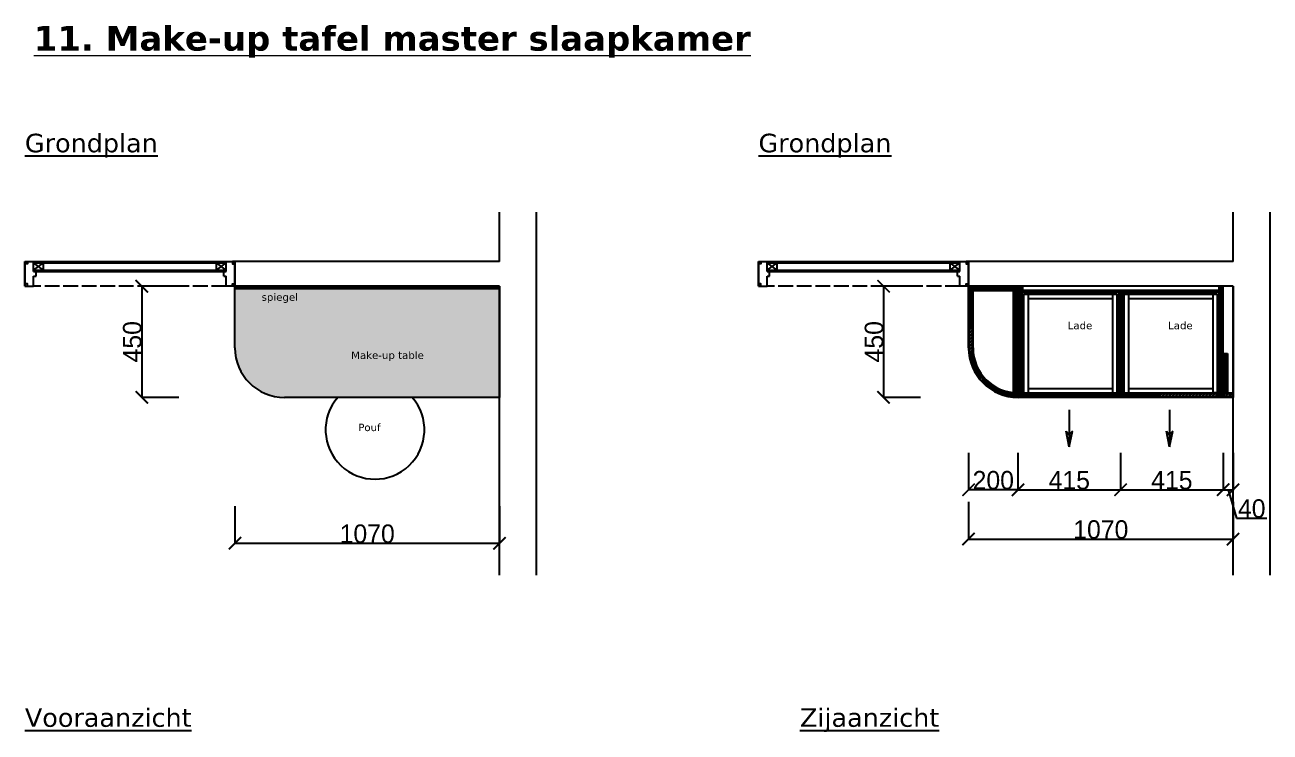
# Model space of a CAD drawing. Header units: millimetres. Extents: x -153917 to -31303, y -39726 to 31262.
# Drawn here: x -93567 to -88529, y -17950 to -15087 of the extents above; entities that cross this region are included whole.
import ezdxf

# ---------------------------------------------------------------- set-up
doc = ezdxf.new("R2010")
doc.units = ezdxf.units.MM
doc.header["$LTSCALE"] = 5
doc.linetypes.add('ACAD_ISO02W100', pattern=[15, 12, -3])
for name, color, linetype in [('Bemating', 1, 'Continuous'), ('Deuren', 8, 'Continuous'), ('invulling muren', 252, 'Continuous'), ('Meubel', 8, 'Continuous'), ('muren', 7, 'Continuous'), ('spiegel', 141, 'Continuous'), ('Tekst', 7, 'Continuous')]:
    doc.layers.add(name, color=color, linetype=linetype)
doc.layers.add('Nummering schrijnwerkerij', color=80, linetype='Continuous', lineweight=0)
doc.layers.add('parket', color=7, linetype='Continuous', true_color=0xe6d6b7)
doc.styles.add('Geneva', font='')
doc.styles.get('Geneva').set_extended_font_data('Geneva')
doc.dimstyles.new('ISO-25', dxfattribs={"dimtxt": 100, "dimasz": 25, "dimexe": 1.25, "dimexo": 0.625, "dimtad": 1, "dimtxsty": 'Standard', "dimblk": 'ARCHTICK', "dimcen": 2.5, "dimse1": 1, "dimse2": 1, "dimadec": 0, "dimazin": 0, "dimtfac": 1, "dimtmove": 0, "dimatfit": 3, "dimfxl": 1, "dimarcsym": 0})

# ---------------------------------------------------------------- blocks, each defined once
blk = doc.blocks.new('_ArchTick')
at = {"color": 0, "linetype": 'ByBlock', "const_width": 0.15}
blk.add_lwpolyline([(-0.5, -0.5), (0.5, 0.5)], dxfattribs=at)
blk = doc.blocks.new('*D1055')
at = {"layer": 'Bemating', "color": 0, "lineweight": -2, "transparency": 16777216}
for p, q in [((-92944.2, -16145), (-93095.5, -16145)), ((-93094.2, -16145), (-93094.2, -16595)), ((-92944.2, -16595), (-93095.5, -16595))]:
    blk.add_line(p, q, dxfattribs=at)
at = {"layer": 'Defpoints', "color": 0, "transparency": 16777216}
for p in [(-92717.2, -16145), (-93094.2, -16595), (-92517.2, -16595)]:
    blk.add_point(p, dxfattribs=at)
at = {"layer": 'Bemating', "color": 0, "lineweight": -2, "transparency": 16777216, "xscale": 50, "yscale": 50, "zscale": 50}
for p, rotation in [((-93094.2, -16145), 90), ((-93094.2, -16595), 270)]:
    blk.add_blockref('_ArchTick', p, dxfattribs=dict(at, rotation=rotation))
at = {"layer": 'Bemating', "color": 0, "transparency": 16777216, "insert": (-93132.4, -16370), "char_height": 75, "attachment_point": 5, "rotation": 90, "style": 'Geneva'}
blk.add_mtext('450', dxfattribs=at)
blk = doc.blocks.new('*D1056')
at = {"layer": 'Bemating', "color": 0, "lineweight": -2, "transparency": 16777216}
for p, q in [((-92717.2, -17035.7), (-92717.2, -17187)), ((-91647.2, -17035.7), (-91647.2, -17187)), ((-92717.2, -17185.7), (-91647.2, -17185.7))]:
    blk.add_line(p, q, dxfattribs=at)
at = {"layer": 'Defpoints', "color": 0, "transparency": 16777216}
for p in [(-92717.2, -16155), (-91647.2, -16155), (-91647.2, -17185.7)]:
    blk.add_point(p, dxfattribs=at)
at = {"layer": 'Bemating', "color": 0, "lineweight": -2, "transparency": 16777216, "xscale": 50, "yscale": 50, "zscale": 50, "rotation": 180}
blk.add_blockref('_ArchTick', (-92717.2, -17185.7), dxfattribs=at)
at = {"layer": 'Bemating', "color": 0, "lineweight": -2, "transparency": 16777216, "xscale": 50, "yscale": 50, "zscale": 50}
blk.add_blockref('_ArchTick', (-91647.2, -17185.7), dxfattribs=at)
at = {"layer": 'Bemating', "color": 0, "transparency": 16777216, "insert": (-92182.2, -17147.6), "char_height": 75, "attachment_point": 5, "style": 'Geneva'}
blk.add_mtext('1070', dxfattribs=at)
blk = doc.blocks.new('*D1057')
at = {"layer": 'Bemating', "color": 0, "lineweight": -2, "transparency": 16777216}
for p, q in [((-89549, -16819.1), (-89549, -16970.3)), ((-89134, -16819.1), (-89134, -16970.3)), ((-89549, -16969.1), (-89134, -16969.1))]:
    blk.add_line(p, q, dxfattribs=at)
at = {"layer": 'Defpoints', "color": 0, "transparency": 16777216}
for p in [(-89549, -16595), (-89134, -16595), (-89134, -16969.1)]:
    blk.add_point(p, dxfattribs=at)
at = {"layer": 'Bemating', "color": 0, "lineweight": -2, "transparency": 16777216, "xscale": 50, "yscale": 50, "zscale": 50, "rotation": 180}
blk.add_blockref('_ArchTick', (-89549, -16969.1), dxfattribs=at)
at = {"layer": 'Bemating', "color": 0, "lineweight": -2, "transparency": 16777216, "xscale": 50, "yscale": 50, "zscale": 50}
blk.add_blockref('_ArchTick', (-89134, -16969.1), dxfattribs=at)
at = {"layer": 'Bemating', "color": 0, "transparency": 16777216, "insert": (-89341.5, -16931), "char_height": 75, "attachment_point": 5, "style": 'Geneva'}
blk.add_mtext('415', dxfattribs=at)
blk = doc.blocks.new('*D1058')
at = {"layer": 'Bemating', "color": 0, "lineweight": -2, "transparency": 16777216}
for p, q in [((-89134, -16819.1), (-89134, -16970.3)), ((-88719, -16819.1), (-88719, -16970.3)), ((-89134, -16969.1), (-88719, -16969.1))]:
    blk.add_line(p, q, dxfattribs=at)
at = {"layer": 'Defpoints', "color": 0, "transparency": 16777216}
for p in [(-89134, -16595), (-88719, -16595), (-88719, -16969.1)]:
    blk.add_point(p, dxfattribs=at)
at = {"layer": 'Bemating', "color": 0, "lineweight": -2, "transparency": 16777216, "xscale": 50, "yscale": 50, "zscale": 50, "rotation": 180}
blk.add_blockref('_ArchTick', (-89134, -16969.1), dxfattribs=at)
at = {"layer": 'Bemating', "color": 0, "lineweight": -2, "transparency": 16777216, "xscale": 50, "yscale": 50, "zscale": 50}
blk.add_blockref('_ArchTick', (-88719, -16969.1), dxfattribs=at)
at = {"layer": 'Bemating', "color": 0, "transparency": 16777216, "insert": (-88926.5, -16931), "char_height": 75, "attachment_point": 5, "style": 'Geneva'}
blk.add_mtext('415', dxfattribs=at)
blk = doc.blocks.new('*D1059')
at = {"layer": 'Bemating', "color": 0, "lineweight": -2, "transparency": 16777216}
for p, q in [((-88719, -16819.1), (-88719, -16970.3)), ((-88679, -16819.1), (-88679, -16970.3)), ((-88719, -16969.1), (-88679, -16969.1)), ((-88699, -16969.1), (-88664.6, -17083.8)), ((-88664.6, -17083.8), (-88541.9, -17083.8))]:
    blk.add_line(p, q, dxfattribs=at)
at = {"layer": 'Defpoints', "color": 0, "transparency": 16777216}
for p in [(-88719, -16595), (-88679, -16595), (-88679, -16969.1)]:
    blk.add_point(p, dxfattribs=at)
at = {"layer": 'Bemating', "color": 0, "lineweight": -2, "transparency": 16777216, "xscale": 50, "yscale": 50, "zscale": 50, "rotation": 180}
blk.add_blockref('_ArchTick', (-88719, -16969.1), dxfattribs=at)
at = {"layer": 'Bemating', "color": 0, "lineweight": -2, "transparency": 16777216, "xscale": 50, "yscale": 50, "zscale": 50}
blk.add_blockref('_ArchTick', (-88679, -16969.1), dxfattribs=at)
at = {"layer": 'Bemating', "color": 0, "transparency": 16777216, "insert": (-88603.2, -17045.6), "char_height": 75, "attachment_point": 5, "style": 'Geneva'}
blk.add_mtext('40', dxfattribs=at)
blk = doc.blocks.new('*D1060')
at = {"layer": 'Bemating', "color": 0, "lineweight": -2, "transparency": 16777216}
for p, q in [((-89749, -16819.1), (-89749, -16970.3)), ((-89549, -16819.1), (-89549, -16970.3)), ((-89549, -16969.1), (-89749, -16969.1))]:
    blk.add_line(p, q, dxfattribs=at)
at = {"layer": 'Defpoints', "color": 0, "transparency": 16777216}
for p in [(-89749, -16395), (-89549, -16595), (-89749, -16969.1)]:
    blk.add_point(p, dxfattribs=at)
at = {"layer": 'Bemating', "color": 0, "lineweight": -2, "transparency": 16777216, "xscale": 50, "yscale": 50, "zscale": 50, "rotation": 180}
blk.add_blockref('_ArchTick', (-89749, -16969.1), dxfattribs=at)
at = {"layer": 'Bemating', "color": 0, "lineweight": -2, "transparency": 16777216, "xscale": 50, "yscale": 50, "zscale": 50}
blk.add_blockref('_ArchTick', (-89549, -16969.1), dxfattribs=at)
at = {"layer": 'Bemating', "color": 0, "transparency": 16777216, "insert": (-89649, -16931), "char_height": 75, "attachment_point": 5, "style": 'Geneva'}
blk.add_mtext('200', dxfattribs=at)
blk = doc.blocks.new('*D1061')
at = {"layer": 'Bemating', "color": 0, "lineweight": -2, "transparency": 16777216}
for p, q in [((-89943.1, -16145), (-90094.3, -16145)), ((-90093.1, -16145), (-90093.1, -16595)), ((-89943.1, -16595), (-90094.3, -16595))]:
    blk.add_line(p, q, dxfattribs=at)
at = {"layer": 'Defpoints', "color": 0, "transparency": 16777216}
for p in [(-89749, -16145), (-90093.1, -16595), (-89549, -16595)]:
    blk.add_point(p, dxfattribs=at)
at = {"layer": 'Bemating', "color": 0, "lineweight": -2, "transparency": 16777216, "xscale": 50, "yscale": 50, "zscale": 50}
for p, rotation in [((-90093.1, -16145), 90), ((-90093.1, -16595), 270)]:
    blk.add_blockref('_ArchTick', p, dxfattribs=dict(at, rotation=rotation))
at = {"layer": 'Bemating', "color": 0, "transparency": 16777216, "insert": (-90131.2, -16370), "char_height": 75, "attachment_point": 5, "rotation": 90, "style": 'Geneva'}
blk.add_mtext('450', dxfattribs=at)
blk = doc.blocks.new('*D1062')
at = {"layer": 'Bemating', "color": 0, "lineweight": -2, "transparency": 16777216}
for p, q in [((-89749, -17018.6), (-89749, -17169.9)), ((-88679, -17018.6), (-88679, -17169.9)), ((-89749, -17168.6), (-88679, -17168.6))]:
    blk.add_line(p, q, dxfattribs=at)
at = {"layer": 'Defpoints', "color": 0, "transparency": 16777216}
for p in [(-88679, -16145), (-89749, -16395), (-88679, -17168.6)]:
    blk.add_point(p, dxfattribs=at)
at = {"layer": 'Bemating', "color": 0, "lineweight": -2, "transparency": 16777216, "xscale": 50, "yscale": 50, "zscale": 50, "rotation": 180}
blk.add_blockref('_ArchTick', (-89749, -17168.6), dxfattribs=at)
at = {"layer": 'Bemating', "color": 0, "lineweight": -2, "transparency": 16777216, "xscale": 50, "yscale": 50, "zscale": 50}
blk.add_blockref('_ArchTick', (-88679, -17168.6), dxfattribs=at)
at = {"layer": 'Bemating', "color": 0, "transparency": 16777216, "insert": (-89214, -17130.5), "char_height": 75, "attachment_point": 5, "style": 'Geneva'}
blk.add_mtext('1070', dxfattribs=at)

msp = doc.modelspace()

# ---------------------------------------------------------------- hatches: boundary and pattern name
at = {"layer": 'invulling muren', "transparency": 33554687}
h = msp.add_hatch(dxfattribs=at)
h.set_pattern_fill('ANSI32', color=256)
h.paths.add_polyline_path([(-89730.975, -16144.953), (-89748.975, -16144.953), (-89748.975, -16154.953), (-89748.975, -16394.953, 0.41421356), (-89548.975, -16594.953), (-89548.975, -16576.953, -0.41421356), (-89730.975, -16394.953)])
h.paths.add_polyline_path([(-89566.975, -16144.953), (-89730.975, -16144.953), (-89730.975, -16162.953), (-89566.975, -16162.953)], flags=17)
h.paths.add_polyline_path([(-89548.975, -16144.953), (-89566.975, -16144.953), (-89566.975, -16162.953), (-89566.975, -16576.06, 0.02477083), (-89548.975, -16576.953)], flags=17)
h.paths.add_polyline_path([(-89530.975, -16144.953), (-89548.975, -16144.953), (-89548.975, -16576.953), (-89530.975, -16576.953)])
h.paths.add_polyline_path([(-89133.975, -16576.953), (-89548.975, -16576.953), (-89548.975, -16594.953), (-89133.975, -16594.953)])
h.paths.add_polyline_path([(-88718.975, -16576.953), (-89133.975, -16576.953), (-89133.975, -16594.953), (-88718.975, -16594.953)])
h.paths.add_polyline_path([(-88718.975, -16144.953), (-88736.975, -16144.953), (-88736.975, -16576.953), (-88718.975, -16576.953)])
h.paths.add_polyline_path([(-88700.975, -16416.953), (-88718.975, -16416.953), (-88718.975, -16576.953), (-88700.975, -16576.953)])
h.paths.add_polyline_path([(-88678.975, -16576.953), (-88718.975, -16576.953), (-88718.975, -16594.953), (-88678.975, -16594.953)])
h.paths.add_polyline_path([(-89124.975, -16168.953), (-89142.975, -16168.953), (-89142.975, -16576.953), (-89133.975, -16576.953), (-89124.975, -16576.953)])
h.paths.add_polyline_path([(-88736.975, -16160.953), (-89530.975, -16160.953), (-89530.975, -16168.953), (-88736.975, -16168.953)])
at = {"layer": 'parket', "transparency": 33554687}
h = msp.add_hatch(color=256, dxfattribs=at)
h.dxf.hatch_style = 1
h.paths.add_polyline_path([(-91647.227, -16154.953), (-92717.227, -16154.953), (-92717.227, -16394.953, 0.41421356), (-92517.227, -16594.953), (-91647.227, -16594.953)])

# ---------------------------------------------------------------- linework, layer by layer
at = {"layer": 'Deuren'}
for p, q in [((-93567.227, -16144.953), (-93567.227, -16044.953)), ((-93567.227, -16044.953), (-93532.227, -16044.953)), ((-93532.227, -16044.953), (-92752.227, -16044.953)), ((-93532.227, -16084.953), (-93532.227, -16044.953)), ((-93532.227, -16049.953), (-92752.227, -16049.953)), ((-93532.227, -16079.953), (-93492.227, -16049.953)), ((-93492.227, -16079.953), (-93532.227, -16049.953)), ((-93492.227, -16079.953), (-93492.227, -16049.953)), ((-92792.227, -16079.953), (-92792.227, -16049.953)), ((-92792.227, -16079.953), (-92752.227, -16049.953)), ((-92752.227, -16079.953), (-92792.227, -16049.953)), ((-92752.227, -16044.953), (-92717.227, -16044.953)), ((-92752.227, -16084.953), (-92752.227, -16044.953)), ((-92717.227, -16144.953), (-92717.227, -16044.953)), ((-90598.975, -16144.953), (-90598.975, -16044.953)), ((-90598.975, -16044.953), (-90563.975, -16044.953)), ((-90563.975, -16044.953), (-89783.975, -16044.953)), ((-90563.975, -16084.953), (-90563.975, -16044.953)), ((-90563.975, -16049.953), (-89783.975, -16049.953)), ((-90563.975, -16079.953), (-90523.975, -16049.953)), ((-90523.975, -16079.953), (-90563.975, -16049.953)), ((-90523.975, -16079.953), (-90523.975, -16049.953)), ((-89823.975, -16079.953), (-89823.975, -16049.953)), ((-89823.975, -16079.953), (-89783.975, -16049.953)), ((-89783.975, -16079.953), (-89823.975, -16049.953)), ((-89783.975, -16044.953), (-89748.975, -16044.953)), ((-89783.975, -16084.953), (-89783.975, -16044.953)), ((-89748.975, -16144.953), (-89748.975, -16044.953)), ((-93532.227, -16079.953), (-92752.227, -16079.953)), ((-93532.227, -16084.953), (-92752.227, -16084.953)), ((-93532.227, -16144.953), (-93532.227, -16104.953)), ((-93532.227, -16104.953), (-93522.227, -16104.953)), ((-93522.227, -16104.953), (-93522.227, -16084.953)), ((-92762.227, -16104.953), (-92762.227, -16084.953)), ((-92762.227, -16104.953), (-92752.227, -16104.953)), ((-92752.227, -16144.953), (-92752.227, -16104.953)), ((-90563.975, -16079.953), (-89783.975, -16079.953)), ((-90563.975, -16084.953), (-89783.975, -16084.953)), ((-90563.975, -16144.953), (-90563.975, -16104.953)), ((-90563.975, -16104.953), (-90553.975, -16104.953)), ((-90553.975, -16104.953), (-90553.975, -16084.953)), ((-89793.975, -16104.953), (-89793.975, -16084.953)), ((-89793.975, -16104.953), (-89783.975, -16104.953)), ((-89783.975, -16144.953), (-89783.975, -16104.953)), ((-93567.227, -16144.953), (-93532.227, -16144.953)), ((-92717.227, -16144.953), (-92752.227, -16144.953)), ((-90598.975, -16144.953), (-90563.975, -16144.953)), ((-89748.975, -16144.953), (-89783.975, -16144.953))]:
    msp.add_line(p, q, dxfattribs=at)
at = {"layer": 'Deuren', "linetype": 'ACAD_ISO02W100'}
for p, q in [((-92752.227, -16144.953), (-93532.227, -16144.953)), ((-89783.975, -16144.953), (-90563.975, -16144.953))]:
    msp.add_line(p, q, dxfattribs=at)
at = {"layer": 'Deuren'}
for points in [[(-93567.227, -16044.953), (-93557.227, -16044.953), (-93557.227, -16054.953), (-93567.227, -16054.953)], [(-92717.227, -16044.953), (-92727.227, -16044.953), (-92727.227, -16054.953), (-92717.227, -16054.953)], [(-90598.975, -16044.953), (-90588.975, -16044.953), (-90588.975, -16054.953), (-90598.975, -16054.953)], [(-89748.975, -16044.953), (-89758.975, -16044.953), (-89758.975, -16054.953), (-89748.975, -16054.953)], [(-93567.227, -16144.953), (-93557.227, -16144.953), (-93557.227, -16134.953), (-93567.227, -16134.953)], [(-92717.227, -16144.953), (-92727.227, -16144.953), (-92727.227, -16134.953), (-92717.227, -16134.953)], [(-90598.975, -16144.953), (-90588.975, -16144.953), (-90588.975, -16134.953), (-90598.975, -16134.953)], [(-89748.975, -16144.953), (-89758.975, -16144.953), (-89758.975, -16134.953), (-89748.975, -16134.953)]]:
    msp.add_lwpolyline(points, close=True, dxfattribs=at)
at = {"layer": 'Meubel'}
for p, q in [((-92717.227, -16394.953), (-92717.227, -16144.953)), ((-92717.227, -16144.953), (-92717.227, -16154.953)), ((-91647.227, -16144.953), (-91647.227, -16594.953)), ((-89748.975, -16394.953), (-89748.975, -16144.953)), ((-89748.975, -16144.953), (-89748.975, -16154.953)), ((-89730.975, -16394.953), (-89730.975, -16144.953)), ((-89730.975, -16144.953), (-89730.975, -16162.953)), ((-89730.975, -16162.953), (-89566.975, -16162.953)), ((-89566.975, -16576.06), (-89566.975, -16144.953)), ((-89548.975, -16594.953), (-89548.975, -16144.953)), ((-89530.975, -16576.953), (-89530.975, -16144.953)), ((-89530.975, -16144.953), (-89530.975, -16168.953)), ((-89530.975, -16160.953), (-88736.975, -16160.953)), ((-89530.975, -16168.953), (-88736.975, -16168.953)), ((-89142.975, -16168.953), (-89142.975, -16576.953)), ((-89124.975, -16168.953), (-89124.975, -16576.953)), ((-88718.975, -16144.953), (-88736.975, -16144.953)), ((-88736.975, -16144.953), (-88736.975, -16576.953)), ((-88718.975, -16594.953), (-88718.975, -16144.953)), ((-88678.975, -16144.953), (-88678.975, -16594.953)), ((-89524.975, -16576.953), (-89524.975, -16176.953)), ((-89524.975, -16176.953), (-89148.975, -16176.953)), ((-89506.975, -16576.953), (-89506.975, -16176.953)), ((-89506.975, -16194.953), (-89166.975, -16194.953)), ((-89166.975, -16176.953), (-89166.975, -16576.953)), ((-89148.975, -16176.953), (-89148.975, -16576.953)), ((-89118.975, -16576.953), (-89118.975, -16176.953)), ((-89118.975, -16176.953), (-88742.975, -16176.953)), ((-89100.975, -16576.953), (-89100.975, -16176.953)), ((-89100.975, -16194.953), (-88760.975, -16194.953)), ((-88760.975, -16176.953), (-88760.975, -16576.953)), ((-88742.975, -16176.953), (-88742.975, -16576.953)), ((-88718.975, -16576.953), (-88718.975, -16416.953)), ((-88718.975, -16416.953), (-88700.975, -16416.953)), ((-88700.975, -16416.953), (-88700.975, -16576.953)), ((-89506.975, -16558.953), (-89166.975, -16558.953)), ((-89100.975, -16558.953), (-88760.975, -16558.953)), ((-91647.227, -16594.953), (-92517.227, -16594.953)), ((-89566.975, -16594.953), (-89566.975, -16594.141)), ((-89548.975, -16576.953), (-88678.975, -16576.953)), ((-88678.975, -16594.953), (-89548.975, -16594.953)), ((-89133.975, -16576.953), (-89133.975, -16594.953)), ((-88736.975, -16576.953), (-88760.975, -16576.953)), ((-88718.975, -16576.953), (-88678.975, -16576.953)), ((-88718.975, -16576.953), (-88718.975, -16594.953)), ((-88678.975, -16594.953), (-88718.975, -16594.953)), ((-89341.545, -16645.249), (-89341.545, -16795.249)), ((-88935.545, -16645.249), (-88935.545, -16795.249)), ((-89341.545, -16795.249), (-89354.419, -16732.483)), ((-89354.419, -16732.483), (-89341.545, -16746.661)), ((-89341.545, -16795.249), (-89328.671, -16732.483)), ((-89328.671, -16732.483), (-89341.545, -16746.661)), ((-88935.545, -16795.249), (-88948.419, -16732.483)), ((-88948.419, -16732.483), (-88935.545, -16746.661)), ((-88935.545, -16795.249), (-88922.671, -16732.483)), ((-88922.671, -16732.483), (-88935.545, -16746.661))]:
    msp.add_line(p, q, dxfattribs=at)
for centre, radius, start, end in [((-92517.227, -16394.953), 200, 180, 270), ((-89548.975, -16394.953), 200, 180, 270), ((-89548.975, -16394.953), 182, 180, 270), ((-92150.58, -16726.329), 200, 138.937456, 41.062544)]:
    msp.add_arc(centre, radius, start, end, dxfattribs=at)
at = {"layer": 'muren'}
for p, q in [((-91647.227, -16044.953), (-91647.227, -15845.61)), ((-91497.227, -17314.953), (-91497.227, -15845.61)), ((-88678.975, -16044.953), (-88678.975, -15845.61)), ((-88528.975, -17314.953), (-88528.975, -15845.61)), ((-93567.227, -16044.953), (-93567.227, -16144.953)), ((-93567.227, -16144.953), (-93567.227, -16044.953)), ((-93567.227, -16144.953), (-93567.227, -16044.953)), ((-91647.227, -16044.953), (-92717.227, -16044.953)), ((-91647.227, -16044.953), (-92717.227, -16044.953)), ((-92717.227, -16044.953), (-92717.227, -16144.953)), ((-92717.227, -16144.953), (-92717.227, -16044.953)), ((-92717.227, -16144.953), (-92717.227, -16044.953)), ((-91647.227, -16044.953), (-92647.227, -16044.953)), ((-91647.227, -16044.953), (-92647.227, -16044.953)), ((-90598.975, -16044.953), (-90598.975, -16144.953)), ((-90598.975, -16144.953), (-90598.975, -16044.953)), ((-90598.975, -16144.953), (-90598.975, -16044.953)), ((-88678.975, -16044.953), (-89748.975, -16044.953)), ((-88678.975, -16044.953), (-89748.975, -16044.953)), ((-89748.975, -16044.953), (-89748.975, -16144.953)), ((-89748.975, -16144.953), (-89748.975, -16044.953)), ((-89748.975, -16144.953), (-89748.975, -16044.953)), ((-88678.975, -16044.953), (-89678.975, -16044.953)), ((-88678.975, -16044.953), (-89678.975, -16044.953)), ((-91647.227, -16144.953), (-92717.227, -16144.953)), ((-91647.227, -17314.953), (-91647.227, -16144.953)), ((-88678.975, -16144.953), (-89748.975, -16144.953)), ((-88678.975, -17314.953), (-88678.975, -16144.953))]:
    msp.add_line(p, q, dxfattribs=at)
at = {"layer": 'spiegel'}
for p, q in [((-92717.227, -16149.953), (-91647.227, -16149.953)), ((-92717.227, -16154.953), (-91647.227, -16154.953))]:
    msp.add_line(p, q, dxfattribs=at)

# ---------------------------------------------------------------- texts
at = {"layer": 'Nummering schrijnwerkerij', "insert": (-93531.066, -15091.511), "char_height": 100, "attachment_point": 1}
msp.add_mtext_dynamic_manual_height_columns('{\\fVerdana|b1|i0|c0|p34;\\L11. Make-up tafel master slaapkamer}', width=8225.00244, gutter_width=12.5, heights=[0], dxfattribs=at)
at = {"layer": 'spiegel', "insert": (-92609.446, -16174.195), "char_height": 30, "attachment_point": 1}
msp.add_mtext_dynamic_manual_height_columns('{\\fVerdana|b0|i0|c0|p34;spiegel}', width=513.71165, gutter_width=12.5, heights=[0], dxfattribs=at)
at = {"layer": 'Tekst', "char_height": 75, "width": 2800, "attachment_point": 1}
for s, insert in [('{\\fVerdana|b0|i0|c0|p34;\\LGrondplan}', (-93567.227, -15527.959)), ('{\\fVerdana|b0|i0|c0|p34;\\LGrondplan}', (-90598.975, -15527.959)), ('{\\fVerdana|b0|i0|c0|p34;\\LVooraanzicht}', (-93567.227, -17853.698)), ('{\\fVerdana|b0|i0|c0|p34;\\LZijaanzicht}', (-90431.107, -17853.698))]:
    msp.add_mtext(s, dxfattribs=dict(at, insert=insert))
at = {"layer": 'Tekst', "char_height": 30, "attachment_point": 1}
for s, insert in [('{\\fVerdana|b0|i0|c0|p34;Lade}', (-89347.768, -16289.187)), ('{\\fVerdana|b0|i0|c0|p34;Lade}', (-88941.768, -16289.187)), ('{\\fVerdana|b0|i0|c0|p34;Make-up table}', (-92247.246, -16409.501)), ('{\\fVerdana|b0|i0|c0|p34;Pouf}', (-92218.515, -16701.631))]:
    msp.add_mtext_dynamic_manual_height_columns(s, width=513.71165, gutter_width=12.5, heights=[0], dxfattribs=dict(at, insert=insert))

# ---------------------------------------------------------------- dimensions: what is measured, and where the dimension line sits
at = {"layer": 'Bemating'}
for base, p1, p2, override, picture, middle in [((-93094.248, -16594.953), (-92717.227, -16144.953), (-92517.227, -16594.953), {"dimtxt": 75, "dimasz": 50, "dimtxsty": 'Geneva', "dimse1": 0, "dimse2": 0, "dimfxl": 150, "dimfxlon": 1}, '*D1055', (-93132.373, -16369.953)), ((-90093.059, -16594.953), (-89748.975, -16144.953), (-89548.975, -16594.953), {"dimtxt": 75, "dimasz": 50, "dimtxsty": 'Geneva', "dimse1": 0, "dimse2": 0, "dimtmove": 1, "dimfxl": 150, "dimfxlon": 1}, '*D1061', (-90131.184, -16369.953))]:
    dim = msp.add_linear_dim(base=base, p1=p1, p2=p2, angle=90, dimstyle='ISO-25', override=override, dxfattribs=at)
    dim.commit()
    dim.dimension.update_dxf_attribs({"geometry": picture, "text_midpoint": middle})
for base, p1, p2, override, picture, middle in [((-91647.227, -17185.727), (-92717.227, -16154.953), (-91647.227, -16154.953), {"dimtxt": 75, "dimasz": 50, "dimtxsty": 'Geneva', "dimse1": 0, "dimse2": 0, "dimfxl": 150, "dimfxlon": 1}, '*D1056', (-92182.227, -17147.602)), ((-88678.975, -17168.644), (-89748.975, -16394.953), (-88678.975, -16144.953), {"dimtxt": 75, "dimasz": 50, "dimtxsty": 'Geneva', "dimse1": 0, "dimse2": 0, "dimfxl": 150, "dimfxlon": 1}, '*D1062', (-89213.975, -17130.519)), ((-89748.975, -16969.085), (-89548.975, -16594.953), (-89748.975, -16394.953), {"dimtxt": 75, "dimasz": 50, "dimtxsty": 'Geneva', "dimse1": 0, "dimse2": 0, "dimtmove": 1, "dimfxl": 150, "dimfxlon": 1}, '*D1060', (-89648.975, -16930.96)), ((-89133.975, -16969.085), (-89548.975, -16594.953), (-89133.975, -16594.953), {"dimtxt": 75, "dimasz": 50, "dimtxsty": 'Geneva', "dimse1": 0, "dimse2": 0, "dimfxl": 150, "dimfxlon": 1}, '*D1057', (-89341.475, -16930.96)), ((-88718.975, -16969.085), (-89133.975, -16594.953), (-88718.975, -16594.953), {"dimtxt": 75, "dimasz": 50, "dimtxsty": 'Geneva', "dimse1": 0, "dimse2": 0, "dimtmove": 1, "dimfxl": 150, "dimfxlon": 1}, '*D1058', (-88926.475, -16930.96)), ((-88678.975, -16969.085), (-88718.975, -16594.953), (-88678.975, -16594.953), {"dimtxt": 75, "dimasz": 50, "dimtxsty": 'Geneva', "dimse1": 0, "dimse2": 0, "dimtmove": 1, "dimfxl": 150, "dimfxlon": 1}, '*D1059', (-88663.944, -17045.648))]:
    dim = msp.add_linear_dim(base=base, p1=p1, p2=p2, dimstyle='ISO-25', override=override, dxfattribs=at)
    dim.commit()
    dim.dimension.update_dxf_attribs({"geometry": picture, "text_midpoint": middle})

doc.saveas('drawing.dxf')
